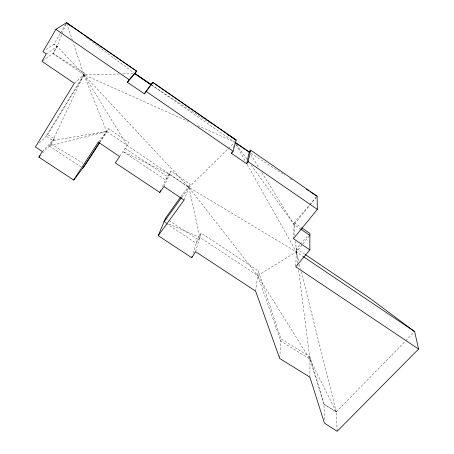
<?xml version="1.0" encoding="UTF-8"?>
<svg xmlns="http://www.w3.org/2000/svg" width="454" height="454" viewBox="0 0 454 454"><rect width="100%" height="100%" fill="white"/><g stroke="black" fill="none" stroke-linecap="round" stroke-linejoin="round"><path stroke-width="0.34" stroke-dasharray="2.27 1.7" d="M309.912 377.161L309.946 356.816L280.964 338.82L258.292 270.856L201.179 233.055L197.394 239.303L192.746 254.444M295.764 266.129L296.428 248.599L300.088 244.479M293.432 238.719L294.186 222.698L309.361 205.14M279.755 357.786L280.964 338.82M255.636 291.139L258.292 270.856M233.027 148.152L234.321 143.526M197.791 125.684L234.729 142.051M195.561 251.664L201.179 233.055M184.052 200.112L190.152 184.216L171.062 171.215L167.231 176.561L161.828 188.104M65.972 24.017L57.085 46.41L52.897 53.538L83.859 74.677L188.728 121.627M163.951 186.543L171.062 171.215M60.206 33.454L53.924 44.208L44.685 50.473M60.558 32.858L65.444 24.493M42.528 60.915L53.05 53.424L57.232 46.308L53.924 44.208L57.085 46.41L83.859 74.677L188.926 187.411L257.668 275.595L309.94 359.228L336.261 412.011L337.169 431.3M53.05 53.424L85.091 73.565L47.664 134.634L37.864 144.486M81.079 166.998L49.378 146.001L52.789 140.53L83.859 74.677L73.173 42.693M42.67 153.083L51.16 144.122L54.548 138.68L47.664 134.634M119.612 156.539L128.976 142.499L108.727 128.72L100.402 141.665M99.664 142.142L106.611 131.433L83.859 74.677L119.283 73.974M169.631 174.302L165.608 180.028L122.972 151.488L169.631 174.302L188.926 187.411L296.303 251.891L303.334 256.629M181.867 197.167L188.926 187.411L234.185 142.698M180.879 196.673L190.152 184.216M98.257 142.125L108.727 128.72M294.998 235.825L294.096 224.651L309.69 205.356M310.014 204.958L316.217 197.28M309.446 235.961L296.303 251.891L257.668 275.595L199.874 237.363L165.239 222.471M309.815 204.612L316.183 197.257M300.548 243.963L307.863 235.717M42.353 151.471L54.548 138.68M336.198 411.971L405.286 341.215M405.774 340.71L413.662 332.617M74.303 83.298L85.091 73.565M46.268 53.93L57.232 46.308M49.378 146.001L106.611 131.433L188.926 187.411L199.874 237.363L196.179 243.259L166.3 223.47M106.611 131.433L52.789 140.53L46.149 136.155L83.859 74.677L127.086 145.331M122.83 73.906L133.459 73.696M51.16 144.122L75.602 158.554L82.974 163.44M324.355 419.581L323.969 404.043L309.94 359.228L280.816 341.079L257.668 275.595M309.946 356.816L323.969 404.043L336.261 412.011L301.274 271.821M323.969 404.043L336.261 412.011M151.715 85.148L211.36 123.976M250.983 153.287L284.624 175.131M289.936 178.581L292.297 180.113M165.517 218.181L168.468 220.133M169.058 220.525L197.394 239.303M164.541 222.307L165.71 223.084M125.111 148.282L167.231 176.561M296.428 248.599L304.577 254.104M251.193 165.103L294.096 224.651L299.941 228.646M294.186 222.698L301.167 227.471M151.12 84.767L234.69 142.204M85.71 37.018L133.743 72.822M236.341 144.491L247.067 159.377M250.693 154.536L258.485 167.123M261.822 172.514L294.096 224.651M236.074 144.667L245.767 161.919M247.152 164.388L296.303 251.891L298.704 261.515M66.715 23.364L72.282 40.026M299.39 264.262L300.588 269.074M297.728 263.116L295.452 241.414M297.818 263.819L298.261 267.327M298.619 270.13L309.94 359.228"/><path stroke-width="0.68" d="M180.454 197.235L165.517 218.181L158.213 235.683L191.736 257.73L195.561 251.664L255.636 291.139L279.709 358.484L309.912 377.161L324.44 423.117L337.169 431.3L418.577 349.052L295.736 266.804L309.849 249.865L309.889 233.441L301.745 227.868M231.915 152.113L231.546 153.435L246.675 163.741L248.156 161.715L250.642 150.138L317.091 196.207L317.346 209.39L293.432 238.719L309.849 249.865M246.675 163.741L249.24 151.994L250.642 150.138M231.546 153.435L233.084 151.284L236.182 140.07L153.038 82.48M191.736 257.73L192.138 256.419M227.306 134.356L236.165 140.121L152.686 82.35L144.383 93.83L127.415 82.293L135.025 73.491L136.586 71.079L66.494 22.7L55.933 29.3L42.954 51.648L46.268 53.93L41.95 61.324L74.303 83.298L35.423 146.937L42.353 151.471L38.84 157.124L73.684 180.051L98.257 142.125L119.612 156.539L115.361 162.895L159.791 192.451L160.665 190.589M151.625 84.013L152.748 82.276L152.981 82.554M82.798 168.139L99.698 142.091M99.647 142.834L85.244 164.944L73.684 180.051M144.383 93.83L152.748 82.276M127.415 82.293L129.118 79.7L136.586 71.079M151.216 84.887L134.872 73.667L136.518 71.165L66.494 22.7L71.017 26.071M159.791 192.451L163.951 186.543L184.052 200.112L158.213 235.683M163.956 221.921L181.56 197.592M250.636 150.183L249.212 152.141L235.268 142.601M38.84 157.124L40.275 155.608M306.467 189.307L308.828 190.839M310.008 191.605L317.091 196.207M303.334 256.629L414.65 331.607L418.577 349.052M305.162 254.495L369.323 297.83L414.65 331.607M300.525 229.043L309.883 235.433M135.025 73.491L151.25 84.592M134.872 73.667L151.12 84.767M235.314 142.448L249.24 151.994M146.006 91.328L233.084 151.284M55.933 29.3L129.118 79.7M248.156 161.715L317.346 209.39"/></g></svg>
